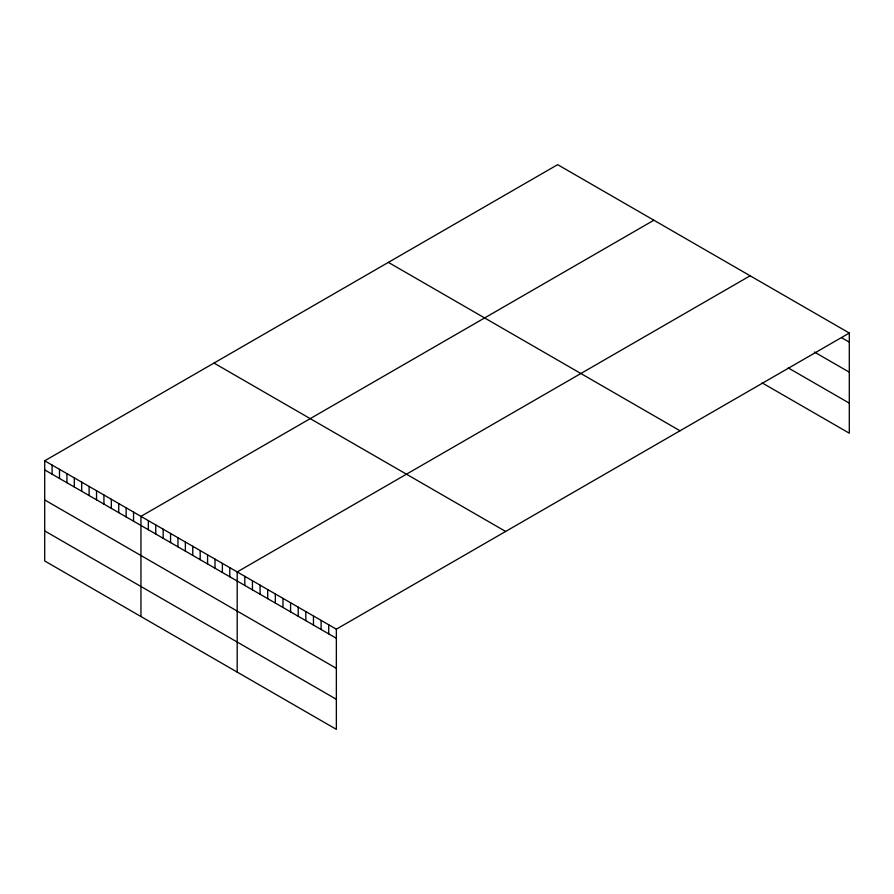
<?xml version="1.0" encoding="UTF-8"?>
<svg xmlns="http://www.w3.org/2000/svg" width="894" height="894" viewBox="0 0 894 894"><rect width="100%" height="100%" fill="white"/><g stroke="black" fill="none" stroke-linecap="round" stroke-linejoin="round"><path stroke-width="1.34" d="M849.3 333.037L336.356 629.186L336.356 729.348L44.7 560.963L44.7 460.801L557.644 164.652L849.3 333.037L849.3 433.199L762.124 382.878M653.894 220.215L140.95 516.363L140.95 616.536M750.133 275.788L237.189 571.925L237.189 672.098M841.667 337.731L849.3 342.134M814.434 352.057L849.3 372.195M788.273 367.926L849.3 403.149M388.376 262.378L680.032 430.763M213.968 363.065L505.624 531.449M44.7 460.801L336.356 629.186M44.7 469.898L336.356 638.282M44.7 499.947L336.356 668.332M44.7 530.913L336.356 699.298M328.724 624.783L328.724 633.88M321.102 620.369L321.102 629.477M313.47 615.966L313.47 625.074M305.837 611.563L305.837 620.671M298.216 607.16L298.216 616.268M290.584 602.757L290.584 611.865M282.962 598.354L282.962 607.462M275.33 593.951L275.33 603.059M267.708 589.548L267.708 598.645M260.076 585.145L260.076 594.242M252.443 580.742L252.443 589.839M244.822 576.339L244.822 585.436M229.792 567.656L229.792 576.764M222.382 563.376L222.382 572.484M214.985 559.108L214.985 568.215M207.576 554.828L207.576 563.935M200.178 550.559L200.178 559.666M192.769 546.279L192.769 555.386M185.371 542.01L185.371 551.117M177.962 537.741L177.962 546.837M170.564 533.461L170.564 542.569M163.155 529.192L163.155 538.289M155.757 524.912L155.757 534.02M148.348 520.643L148.348 529.74M133.541 512.094L133.541 521.191M126.143 507.814L126.143 516.922M118.734 503.546L118.734 512.642M111.337 499.265L111.337 508.373M103.927 494.997L103.927 504.093M96.53 490.717L96.53 499.824M89.121 486.448L89.121 495.544M81.723 482.168L81.723 491.275M74.314 477.899L74.314 486.995M66.916 473.619L66.916 482.726M59.507 469.35L59.507 478.446M52.109 465.07L52.109 474.178"/></g></svg>
